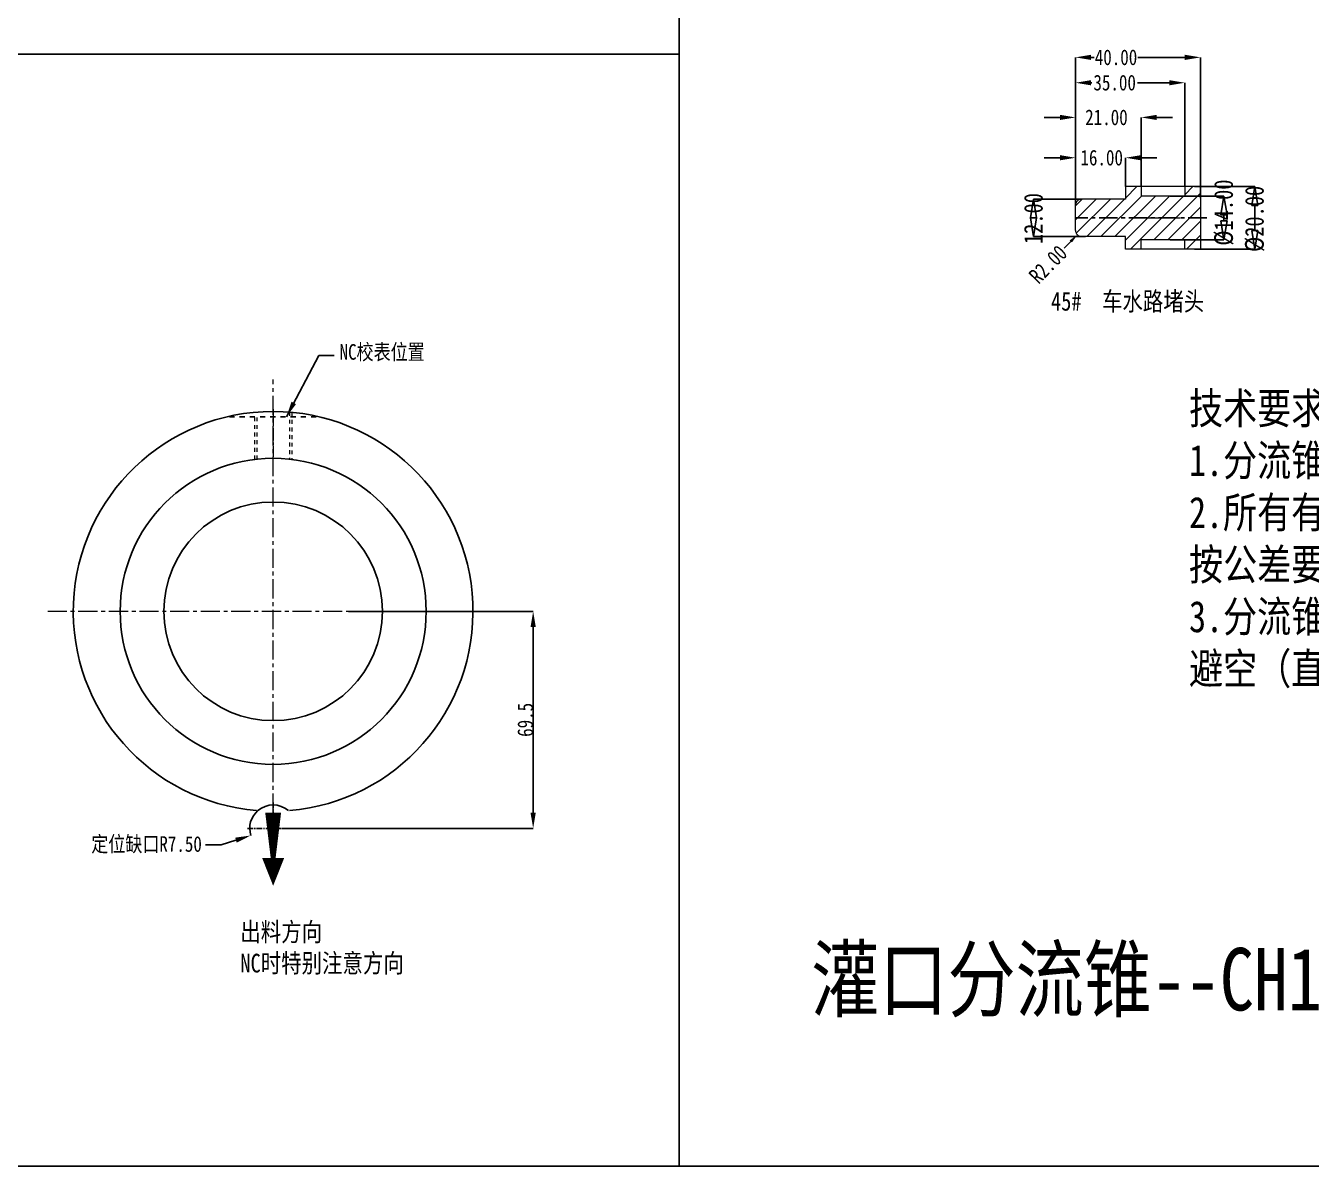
# Model space of a CAD drawing. Header units: millimetres. Extents: x 1572 to 4063, y -10865 to -3081.
# Drawn here: x 2775.3 to 3187.1, y -5493.4 to -5128.2 of the extents above; entities that cross this region are included whole.
import ezdxf

# ---------------------------------------------------------------- set-up
doc = ezdxf.new("R2010")
doc.units = ezdxf.units.MM
doc.header["$LTSCALE"] = 16.335
doc.header["$PDMODE"] = 3
doc.header["$PDSIZE"] = 0.3125
for name, pattern in [('CENTER', [0.6, 0.375, -0.075, 0.075, -0.075]), ('HIDDEN', [0.2, 0.1, -0.1]), ('HIDDENX2', [0.75, 0.5, -0.25])]:
    doc.linetypes.add(name, pattern=pattern)
doc.layers.get('0').update_dxf_attribs({"linetype": 'CONTINUOUS'})
doc.layers.get('Defpoints').update_dxf_attribs({"linetype": 'CONTINUOUS'})
for name, color, linetype, lineweight in [('cool', 153, 'HIDDEN', 9), ('dim', 82, 'CONTINUOUS', 9), ('screw', 33, 'CONTINUOUS', 13), ('虚线', 6, 'HIDDENX2', 13)]:
    doc.layers.add(name, color=color, linetype=linetype, lineweight=lineweight)
doc.layers.add('DEFAULT_2', color=8, linetype='HIDDEN')
doc.styles.get("Standard").update_dxf_attribs({"font": 'txt', "width": 0.8})
doc.dimstyles.new('ISO-25', dxfattribs={"dimtxt": 8, "dimasz": 6, "dimexe": 0, "dimexo": 0, "dimgap": 0, "dimtad": 1, "dimdsep": 46, "dimtxsty": 'Standard', "dimcen": 0, "dimclrd": 4, "dimclre": 4, "dimclrt": 6, "dimazin": 0, "dimtfac": 1, "dimtofl": 0, "dimtmove": 0, "dimatfit": 3, "dimfxl": 0, "dimarcsym": 0})
doc.dimstyles.get("Standard").update_dxf_attribs({"dimtxt": 0.15625, "dimasz": 0.1875, "dimexe": 0.125, "dimexo": 0.0625, "dimtad": 0, "dimtih": 1, "dimtoh": 1, "dimdsep": 46, "dimtxsty": 'Standard', "dimcen": 0.09, "dimadec": 0, "dimazin": 0, "dimtp": 0.01, "dimtm": 0.01, "dimtfac": 1, "dimtofl": 0, "dimtmove": 0, "dimatfit": 3, "dimfxl": 0, "dimtolj": 1, "dimarcsym": 0})
doc.dimstyles.new('STANDARD$0', dxfattribs={"dimscale": 2, "dimtxt": 3, "dimasz": 3, "dimexe": 1.25, "dimexo": 0.625, "dimgap": 0.5, "dimtad": 0, "dimdsep": 46, "dimlunit": 6, "dimtxsty": 'Standard', "dimblk": 'CLOSEDBLANK', "dimcen": 0, "dimclrt": 2, "dimazin": 2, "dimtfac": 2, "dimtmove": 1, "dimatfit": 3, "dimfxl": 0, "dimtolj": 1, "dimtzin": 0, "dimarcsym": 0})

# ---------------------------------------------------------------- blocks, each defined once
blk = doc.blocks.new('*D585')
at = {"color": 4, "lineweight": -2, "ltscale": 0.5, "transparency": 16777216}
for p, q in [((2878.74, -5315.71), (2937.85, -5315.71)), ((2937.85, -5380.21), (2937.85, -5320.71)), ((2857.3, -5385.21), (2937.85, -5385.21))]:
    blk.add_line(p, q, dxfattribs=at)
at = {"color": 4, "ltscale": 0.5, "transparency": 16777216}
for points in [[(2937.01, -5320.71), (2938.68, -5320.71), (2937.85, -5315.71)], [(2937.01, -5380.21), (2938.68, -5380.21), (2937.85, -5385.21)]]:
    blk.add_solid(points, dxfattribs=at)
at = {"layer": 'Defpoints', "color": 0, "ltscale": 0.5, "transparency": 16777216}
for p in [(2878.74, -5315.71), (2937.85, -5315.71), (2857.3, -5385.21)]:
    blk.add_point(p, dxfattribs=at)
at = {"color": 6, "ltscale": 0.5, "transparency": 16777216, "insert": (2935.35, -5350.46), "char_height": 5, "attachment_point": 5, "rotation": 90}
blk.add_mtext('69.5', dxfattribs=at)
blk = doc.blocks.new('*D540')
at = {"color": 6, "lineweight": -2, "transparency": 16777216}
for p, q in [((2837.9, -5390.5), (2842.67, -5388.99)), ((2832.9, -5390.5), (2837.9, -5390.5))]:
    blk.add_line(p, q, dxfattribs=at)
blk.add_arc((2854.58, -5385.21), 7.5, 130.5176, 197.6094, dxfattribs=at)
at = {"color": 6, "transparency": 16777216}
blk.add_solid([(2842.41, -5388.19), (2842.92, -5389.78), (2847.43, -5387.48)], dxfattribs=at)
at = {"layer": 'Defpoints', "color": 0, "transparency": 16777216}
for p in [(2854.58, -5385.21), (2847.43, -5387.48)]:
    blk.add_point(p, dxfattribs=at)
at = {"color": 3, "transparency": 16777216, "insert": (2814.03, -5390.5), "char_height": 5, "attachment_point": 5}
blk.add_mtext('\\A1;{\\fSimSun|b0|i0|c134|p2;定位缺口}R7.50', dxfattribs=at)
blk = doc.blocks.new('_ClosedBlank')
at = {"color": 0, "linetype": 'ByBlock', "lineweight": -2}
for p, q in [((-1, 0.167), (0, 0)), ((-1, 0.167), (-1, -0.167)), ((0, 0), (-1, -0.167))]:
    blk.add_line(p, q, dxfattribs=at)
blk = doc.blocks.new('*D541')
at = {"color": 6, "lineweight": -2, "transparency": 16777216}
for p, q in [((3113.56, -5183.71), (3098.09, -5183.71)), ((3114.8, -5195.71), (3098.09, -5195.71))]:
    blk.add_line(p, q, dxfattribs=at)
at = {"layer": 'Defpoints', "color": 0, "transparency": 16777216}
for p in [(3113.56, -5183.71), (3098.09, -5195.71), (3114.8, -5195.71)]:
    blk.add_point(p, dxfattribs=at)
at = {"color": 6, "lineweight": -2, "transparency": 16777216, "xscale": 6, "yscale": 6, "zscale": 6}
for p, rotation in [((3098.09, -5183.71), 90), ((3098.09, -5195.71), 270)]:
    blk.add_blockref('_ClosedBlank', p, dxfattribs=dict(at, rotation=rotation))
at = {"color": 4, "transparency": 16777216, "insert": (3098.09, -5189.94), "char_height": 6, "attachment_point": 5, "rotation": 90}
blk.add_mtext('\\A1;12.00', dxfattribs=at)
blk = doc.blocks.new('*D586')
at = {"color": 4, "lineweight": -2, "transparency": 16777216}
for p, q in [((3106.56, -5170.46), (3101.56, -5170.46)), ((3111.56, -5185.71), (3111.56, -5170.46)), ((3127.56, -5179.71), (3127.56, -5170.46)), ((3132.56, -5170.46), (3137.56, -5170.46))]:
    blk.add_line(p, q, dxfattribs=at)
at = {"color": 4, "transparency": 16777216}
for points in [[(3106.56, -5169.62), (3106.56, -5171.29), (3111.56, -5170.46)], [(3132.56, -5169.62), (3132.56, -5171.29), (3127.56, -5170.46)]]:
    blk.add_solid(points, dxfattribs=at)
at = {"layer": 'Defpoints', "color": 0, "transparency": 16777216}
for p in [(3127.56, -5170.46), (3127.56, -5179.71), (3111.56, -5185.71)]:
    blk.add_point(p, dxfattribs=at)
at = {"color": 6, "transparency": 16777216, "insert": (3119.94, -5170.46), "char_height": 5, "attachment_point": 5}
blk.add_mtext('\\A1;16.00', dxfattribs=at)
blk = doc.blocks.new('*D587')
at = {"color": 4, "lineweight": -2, "transparency": 16777216}
for p, q in [((3106.56, -5157.55), (3101.56, -5157.55)), ((3111.56, -5185.71), (3111.56, -5157.55)), ((3132.56, -5179.71), (3132.56, -5157.55)), ((3137.56, -5157.55), (3142.56, -5157.55))]:
    blk.add_line(p, q, dxfattribs=at)
at = {"color": 4, "transparency": 16777216}
for points in [[(3106.56, -5156.71), (3106.56, -5158.38), (3111.56, -5157.55)], [(3137.56, -5156.71), (3137.56, -5158.38), (3132.56, -5157.55)]]:
    blk.add_solid(points, dxfattribs=at)
at = {"layer": 'Defpoints', "color": 0, "transparency": 16777216}
for p in [(3132.56, -5157.55), (3132.56, -5179.71), (3111.56, -5185.71)]:
    blk.add_point(p, dxfattribs=at)
at = {"color": 6, "transparency": 16777216, "insert": (3121.46, -5157.55), "char_height": 5, "attachment_point": 5}
blk.add_mtext('\\A1;21.00', dxfattribs=at)
blk = doc.blocks.new('*D588')
at = {"color": 4, "lineweight": -2, "transparency": 16777216}
for p, q in [((3111.56, -5185.71), (3111.56, -5146.44)), ((3116.56, -5146.44), (3116.75, -5146.44)), ((3141.56, -5146.44), (3131.42, -5146.44)), ((3146.56, -5179.71), (3146.56, -5146.44))]:
    blk.add_line(p, q, dxfattribs=at)
at = {"color": 4, "transparency": 16777216}
for points in [[(3116.56, -5145.61), (3116.56, -5147.27), (3111.56, -5146.44)], [(3141.56, -5145.61), (3141.56, -5147.27), (3146.56, -5146.44)]]:
    blk.add_solid(points, dxfattribs=at)
at = {"layer": 'Defpoints', "color": 0, "transparency": 16777216}
for p in [(3146.56, -5146.44), (3146.56, -5179.71), (3111.56, -5185.71)]:
    blk.add_point(p, dxfattribs=at)
at = {"color": 6, "transparency": 16777216, "insert": (3124.09, -5146.44), "char_height": 5, "attachment_point": 5}
blk.add_mtext('\\A1;35.00', dxfattribs=at)
blk = doc.blocks.new('*D589')
at = {"color": 4, "lineweight": -2, "transparency": 16777216}
for p, q in [((3111.56, -5185.71), (3111.56, -5138.32)), ((3116.56, -5138.32), (3117.52, -5138.32)), ((3146.56, -5138.32), (3131.52, -5138.32)), ((3151.56, -5183.43), (3151.56, -5138.32))]:
    blk.add_line(p, q, dxfattribs=at)
at = {"color": 4, "transparency": 16777216}
for points in [[(3116.56, -5137.48), (3116.56, -5139.15), (3111.56, -5138.32)], [(3146.56, -5137.48), (3146.56, -5139.15), (3151.56, -5138.32)]]:
    blk.add_solid(points, dxfattribs=at)
at = {"layer": 'Defpoints', "color": 0, "transparency": 16777216}
for p in [(3151.56, -5138.32), (3151.56, -5183.43), (3111.56, -5185.71)]:
    blk.add_point(p, dxfattribs=at)
at = {"color": 6, "transparency": 16777216, "insert": (3124.52, -5138.32), "char_height": 5, "attachment_point": 5}
blk.add_mtext('\\A1;40.00', dxfattribs=at)
blk = doc.blocks.new('*D590')
at = {"color": 6, "lineweight": -2, "transparency": 16777216}
for p, q in [((3141.91, -5182.71), (3159.09, -5182.71)), ((3159.09, -5188.71), (3159.09, -5190.71)), ((3141.91, -5196.71), (3159.09, -5196.71))]:
    blk.add_line(p, q, dxfattribs=at)
at = {"layer": 'Defpoints', "color": 0, "transparency": 16777216}
for p in [(3141.91, -5182.71), (3141.91, -5196.71), (3159.09, -5196.71)]:
    blk.add_point(p, dxfattribs=at)
at = {"color": 6, "lineweight": -2, "transparency": 16777216, "xscale": 6, "yscale": 6, "zscale": 6}
for p, rotation in [((3159.09, -5182.71), 90), ((3159.09, -5196.71), 270)]:
    blk.add_blockref('_ClosedBlank', p, dxfattribs=dict(at, rotation=rotation))
at = {"color": 4, "transparency": 16777216, "insert": (3159.09, -5188.02), "char_height": 6, "attachment_point": 5, "rotation": 90}
blk.add_mtext('\\A1;%%c14.00', dxfattribs=at)
blk = doc.blocks.new('*D593')
at = {"color": 6, "lineweight": -2, "transparency": 16777216}
for p, q in [((3149.62, -5179.71), (3168.97, -5179.71)), ((3168.97, -5185.71), (3168.97, -5193.71)), ((3149.62, -5199.71), (3168.97, -5199.71))]:
    blk.add_line(p, q, dxfattribs=at)
at = {"layer": 'Defpoints', "color": 0, "transparency": 16777216}
for p in [(3149.62, -5179.71), (3149.62, -5199.71), (3168.97, -5199.71)]:
    blk.add_point(p, dxfattribs=at)
at = {"color": 6, "lineweight": -2, "transparency": 16777216, "xscale": 6, "yscale": 6, "zscale": 6}
for p, rotation in [((3168.97, -5179.71), 90), ((3168.97, -5199.71), 270)]:
    blk.add_blockref('_ClosedBlank', p, dxfattribs=dict(at, rotation=rotation))
at = {"color": 4, "transparency": 16777216, "insert": (3168.97, -5190.03), "char_height": 6, "attachment_point": 5, "rotation": 90}
blk.add_mtext('\\A1;%%c20.00', dxfattribs=at)
blk = doc.blocks.new('*D594')
at = {"color": 6, "lineweight": -2, "transparency": 16777216}
blk.add_line((3107.93, -5199.39), (3110.04, -5197.26), dxfattribs=at)
at = {"color": 6, "transparency": 16777216}
blk.add_solid([(3109.68, -5196.91), (3110.39, -5197.61), (3112.15, -5195.13)], dxfattribs=at)
at = {"layer": 'Defpoints', "color": 0, "transparency": 16777216}
for p in [(3112.15, -5195.13), (3113.56, -5193.71)]:
    blk.add_point(p, dxfattribs=at)
at = {"color": 4, "transparency": 16777216, "insert": (3102.76, -5204.6), "char_height": 5, "attachment_point": 5, "rotation": 45.2565}
blk.add_mtext('\\A1;R2.00', dxfattribs=at)

msp = doc.modelspace()

# ---------------------------------------------------------------- hatches: boundary and pattern name
h = msp.add_hatch()
h.set_pattern_fill('ANSI31', color=4, style=0)
h.set_pattern_definition([(45, (1689.2763, -5561.9602), (-2.245064, 2.245064), [])])
h.paths.add_polyline_path([(3151.556, -5189.71), (3151.556, -5179.71), (3146.556, -5179.71), (3146.556, -5182.71), (3132.556, -5182.71), (3132.556, -5179.71), (3127.556, -5179.71), (3127.556, -5183.71), (3113.556, -5183.71, 0.4142136), (3111.556, -5185.71), (3111.556, -5189.71)])
h.paths.add_polyline_path([(3111.556, -5189.71), (3111.556, -5193.71, 0.4142136), (3113.556, -5195.71), (3127.556, -5195.71), (3127.556, -5199.71), (3132.556, -5199.71), (3132.556, -5196.71), (3146.556, -5196.71), (3146.556, -5199.71), (3151.556, -5199.71), (3151.556, -5189.71)])

# ---------------------------------------------------------------- linework, layer by layer
at = {"ltscale": 0.5}
for p, q in [((2984.638, -4807.703), (2984.638, -5493.416)), ((2482.515, -5137.328), (2984.638, -5137.328))]:
    msp.add_line(p, q, dxfattribs=at)
at = {"color": 1, "linetype": 'CENTER', "ltscale": 0.970285}
msp.add_line((3153.556, -5189.71), (3111.556, -5189.71), dxfattribs=at)
at = {"color": 1, "linetype": 'CENTER', "lineweight": 0}
for p, q in [((2854.58, -5389.988), (2854.58, -5241.427)), ((2782.375, -5315.707), (2926.785, -5315.707))]:
    msp.add_line(p, q, dxfattribs=at)
at = {"color": 1, "linetype": 'CENTER', "ltscale": 0.3}
for p, q in [((2854.58, -5393.457), (2854.58, -5376.957)), ((2846.33, -5385.207), (2862.83, -5385.207))]:
    msp.add_line(p, q, dxfattribs=at)
at = {"ltscale": 0.5}
msp.add_lwpolyline([(2482.515, -4807.703), (3364.204, -4807.703), (3364.204, -5493.416), (2482.515, -5493.416)], close=True, dxfattribs=at)
msp.add_lwpolyline([(2854.58, -5403.612, 0, 7.027, 0), (2854.58, -5394.745, 1.562, 5.075, -0.0000107), (2854.58, -5380.207, 5.075, 5.075, -0.0207624)], format="xyseb")
for radius in [49, 35]:
    msp.add_circle((2854.58, -5315.707), radius, dxfattribs=at)
for centre, radius, start, end in [((2854.58, -5315.707), 64, 274.73725, 265.26274), ((2854.58, -5385.207), 7.5, 49.31224, 130.68775)]:
    msp.add_arc(centre, radius, start, end, dxfattribs=at)
at = {"layer": 'cool', "color": 1, "linetype": 'CENTER', "ltscale": 0.621977}
msp.add_line((2854.58, -5250.998), (2854.58, -5266.193), dxfattribs=at)
at = {"layer": 'DEFAULT_2', "color": 8, "linetype": 'HIDDEN'}
msp.add_line((2840.58, -5253.392), (2868.58, -5253.392), dxfattribs=at)
at = {"layer": 'screw', "color": 92, "linetype": 'HIDDEN', "ltscale": 0.746373}
for p, q in [((2848.58, -5253.609), (2848.58, -5267.076)), ((2860.58, -5251.989), (2860.58, -5267.076))]:
    msp.add_line(p, q, dxfattribs=at)
at = {"layer": 'screw', "linetype": 'HIDDEN', "ltscale": 0.746373}
for p, q in [((2849.33, -5253.609), (2849.33, -5266.989)), ((2859.83, -5251.923), (2859.83, -5266.989))]:
    msp.add_line(p, q, dxfattribs=at)
at = {"layer": 'screw', "color": 1, "linetype": 'CENTER', "ltscale": 0.466483}
msp.add_line((2854.58, -5253.609), (2854.58, -5264.16), dxfattribs=at)
at = {"layer": '虚线', "ltscale": 10}
for p, q in [((3127.556, -5179.71), (3127.556, -5183.71)), ((3151.556, -5179.71), (3127.556, -5179.71)), ((3132.556, -5179.71), (3132.556, -5182.71)), ((3146.556, -5182.71), (3132.556, -5182.71)), ((3146.556, -5179.71), (3146.556, -5182.71)), ((3151.556, -5179.71), (3151.556, -5199.71)), ((3111.556, -5193.71), (3111.556, -5185.71)), ((3127.556, -5183.71), (3113.556, -5183.71)), ((3127.556, -5195.71), (3113.556, -5195.71)), ((3127.556, -5199.71), (3127.556, -5195.71)), ((3151.556, -5199.71), (3127.556, -5199.71)), ((3132.556, -5199.71), (3132.556, -5196.71)), ((3146.556, -5196.71), (3132.556, -5196.71)), ((3146.556, -5199.71), (3146.556, -5196.71))]:
    msp.add_line(p, q, dxfattribs=at)
at = {"layer": '虚线', "color": 1, "linetype": 'CENTER', "ltscale": 0.310989}
msp.add_line((3134.056, -5189.71), (3145.056, -5189.71), dxfattribs=at)
at = {"layer": '虚线', "ltscale": 10}
for centre, start, end in [((3113.556, -5185.71), 90, 180), ((3113.556, -5193.71), 180, 270)]:
    msp.add_arc(centre, 2, start, end, dxfattribs=at)

# ---------------------------------------------------------------- texts
at = {"attachment_point": 1}
for s, insert, char_height, width in [('{\\fSimSun|b0|i0|c134|p2;45#  车水路堵头}', (3103.695, -5213.413), 6, 71.53055), ('{\\fSimSun|b0|i0|c134|p2;技术要求\\P1.分流锥斜度与灌口斜度实配。\\P2.所有有标注公差的位置为重点管控尺寸,按公差要求加工。\\P3.分流锥\\fISOCPEUR|b0|i0|c0|p34;%%C\\fSimSun|b0|i0|c134|p2;98（前面留30长封胶）后段需车避空（直径车小0.5）。}', (3147.907, -5245.698), 10, 209.44801), ('{\\fSimSun|b0|i0|c134|p2;出料方向\\P\\C6;NC时特别注意方向}', (2844.065, -5415.358), 6, 97.10809), ('{\\fSimSun|b0|i0|c134|p2;\\C2;\\P\\C256;灌口分流锥--CH184-07A下烤盘\\P\\H0.9993x;\\P\\H0.75x;\\P      \\P      }', (3026.894, -5390.161), 20, 564.27245)]:
    msp.add_mtext(s, dxfattribs=dict(at, insert=insert, char_height=char_height, width=width))
at = {"layer": 'dim', "insert": (2875.85, -5232.921), "char_height": 5, "attachment_point": 4}
msp.add_mtext('\\A1;NC{\\fSimSun|b0|i0|c134|p2;校表位置}', dxfattribs=at)

# ---------------------------------------------------------------- dimensions: what is measured, and where the dimension line sits
for base, p2, picture, middle in [((3151.556, -5138.318), (3151.556, -5183.431), '*D589', (3124.521, -5138.318)), ((3146.556, -5146.442), (3146.556, -5179.71), '*D588', (3124.086, -5146.442)), ((3132.556, -5157.548), (3132.556, -5179.71), '*D587', (3121.461, -5157.548)), ((3127.556, -5170.456), (3127.556, -5179.71), '*D586', (3119.942, -5170.456))]:
    dim = msp.add_linear_dim(base=base, p1=(3111.556, -5185.71), p2=p2, dimstyle='STANDARD$0', override={"dimscale": 1, "dimtxt": 5, "dimasz": 5, "dimexe": 0, "dimexo": 0, "dimgap": 0, "dimtih": 1, "dimtoh": 1, "dimzin": 0, "dimlunit": 2, "dimclrd": 4, "dimclre": 4, "dimclrt": 6, "dimazin": 0, "dimtp": 0.01, "dimtm": 0.01, "dimtfac": 1, "dimtofl": 0, "dimtmove": 0, "dimfxl": 1.25})
    dim.commit()
    dim.dimension.update_dxf_attribs({"geometry": picture, "text_midpoint": middle, "dimtype": 160})
for base, p1, p2, picture, middle in [((3159.091, -5196.71), (3141.91, -5182.71), (3141.91, -5196.71), '*D590', (3159.091, -5188.02)), ((3168.969, -5199.71), (3149.619, -5179.71), (3149.619, -5199.71), '*D593', (3168.969, -5190.029))]:
    dim = msp.add_linear_dim(base=base, p1=p1, p2=p2, angle=90, text='%%c<>', dimstyle='STANDARD$0', override={"dimexe": 0, "dimexo": 0, "dimgap": 0, "dimzin": 0, "dimclrd": 6, "dimclre": 6, "dimclrt": 4})
    dim.commit()
    dim.dimension.update_dxf_attribs({"geometry": picture, "text_midpoint": middle, "dimtype": 160})
dim = msp.add_linear_dim(base=(3098.09, -5195.71), p1=(3113.556, -5183.71), p2=(3114.8, -5195.71), angle=90, dimstyle='STANDARD$0', override={"dimexe": 0, "dimexo": 0, "dimgap": 0, "dimzin": 0, "dimclrd": 6, "dimclre": 6, "dimclrt": 4})
dim.commit()
dim.dimension.update_dxf_attribs({"geometry": '*D541', "text_midpoint": (3098.09, -5189.941), "dimtype": 160})
dim = msp.add_radius_dim(center=(3113.556, -5193.71), mpoint=(3112.149, -5195.13), dimstyle='Standard', override={"dimtxt": 5, "dimasz": 3, "dimexe": 0, "dimexo": 0, "dimgap": 0, "dimtih": 0, "dimtoh": 0, "dimzin": 0, "dimcen": 0, "dimclrd": 6, "dimclre": 6, "dimclrt": 4, "dimadec": 2, "dimtp": 0, "dimtm": 0, "dimtzin": 0})
dim.commit()
dim.dimension.update_dxf_attribs({"geometry": '*D594', "text_midpoint": (3102.763, -5204.601)})
at = {"ltscale": 0.5}
dim = msp.add_linear_dim(base=(2937.846, -5315.707), p1=(2857.302, -5385.207), p2=(2878.736, -5315.707), angle=90, dimstyle='ISO-25', override={"dimtxt": 5, "dimasz": 5, "dimexe": 0, "dimexo": 0, "dimfxl": 1.25}, dxfattribs=at)
dim.commit()
dim.dimension.update_dxf_attribs({"geometry": '*D585', "text_midpoint": (2935.346, -5350.457)})
dim = msp.add_radius_dim(center=(2854.58, -5385.207), mpoint=(2847.431, -5387.476), text='{\\fSimSun|b0|i0|c134|p2;定位缺口}<>', dimstyle='Standard', override={"dimtxt": 5, "dimasz": 5, "dimexe": 0, "dimexo": 0, "dimgap": 0, "dimtad": 0, "dimzin": 0, "dimcen": 0, "dimclrd": 6, "dimclre": 6, "dimclrt": 3, "dimadec": 2, "dimtol": 0, "dimfxl": 1.25, "dimtzin": 0, "dimarcsym": 2})
dim.commit()
dim.dimension.update_dxf_attribs({"geometry": '*D540', "text_midpoint": (2814.033, -5390.501)})

# ---------------------------------------------------------------- leaders
at = {"layer": 'dim', "annotation_type": 0, "has_hookline": 1, "hookline_direction": 0, "text_width": 30.682}
msp.add_leader([(2858.839, -5253.392), (2869.169, -5233.733), (2874.169, -5233.733)], dimstyle='Standard', override={"dimtxt": 2.5, "dimasz": 5, "dimexe": 0, "dimexo": 0, "dimgap": 0.49975, "dimtad": 0, "dimzin": 0, "dimcen": 0, "dimadec": 2, "dimtol": 0, "dimtzin": 0}, dxfattribs=at)

doc.saveas('drawing.dxf')
